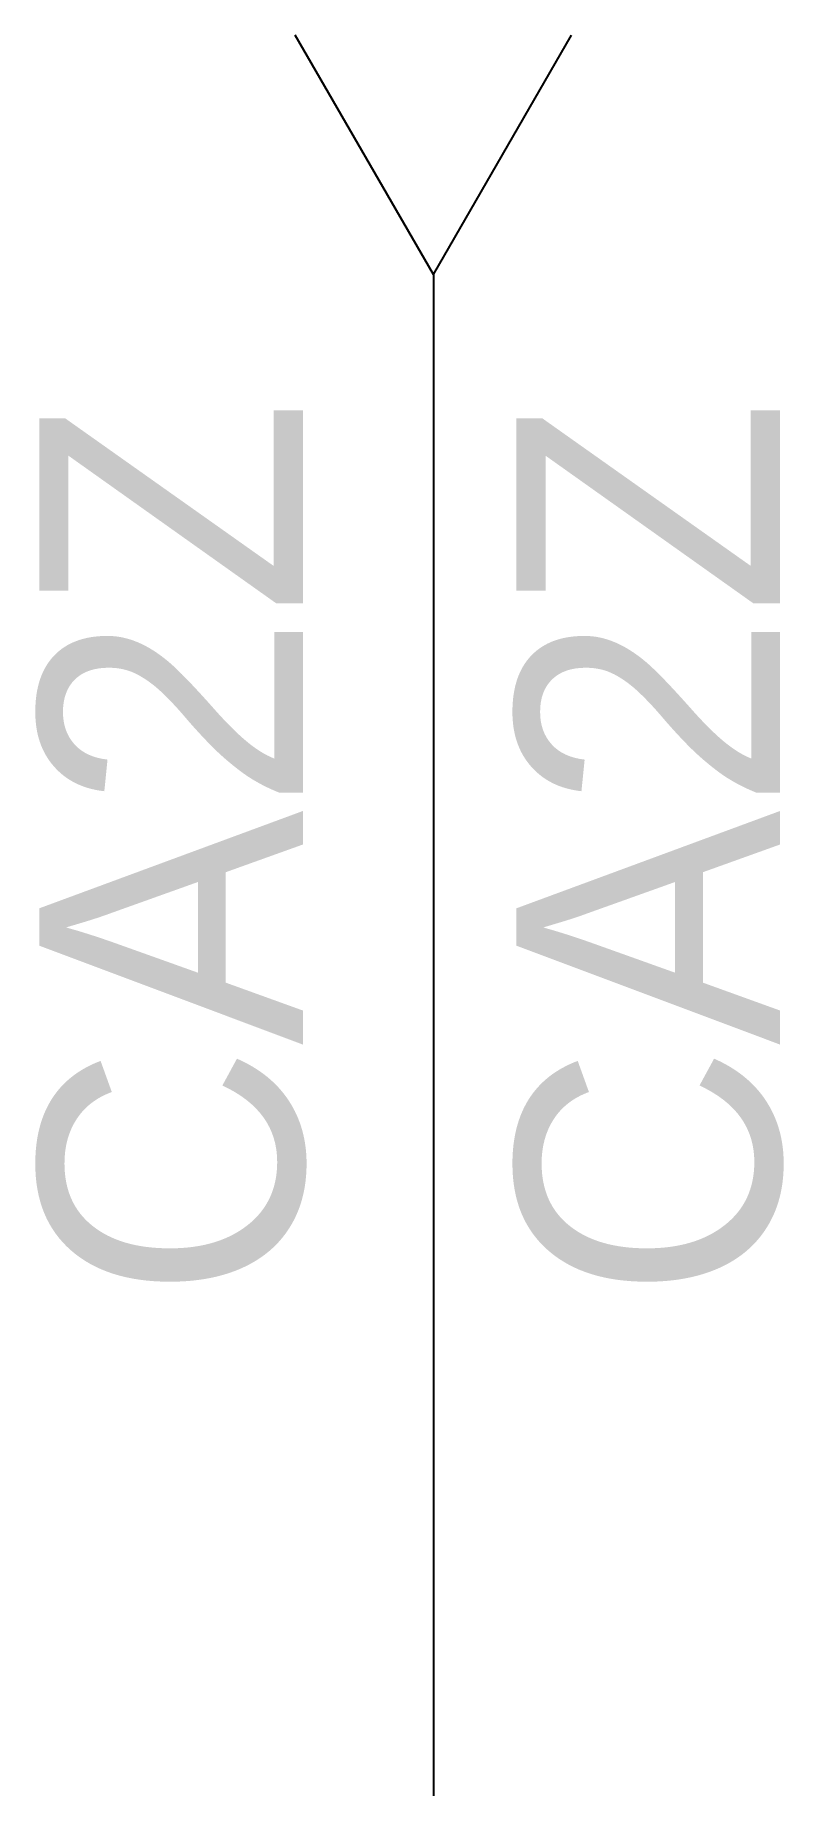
# Model space of a CAD drawing. Extents: x 6825.7 to 6832.4, y 2613.9 to 2629.8.
import ezdxf

# ---------------------------------------------------------------- set-up
doc = ezdxf.new("R2010")
doc.units = 0
doc.header["$LTSCALE"] = 240
doc.layers.add('2C', color=7, linetype='CONTINUOUS')

msp = doc.modelspace()

# ---------------------------------------------------------------- linework, layer by layer
at = {"layer": '2C', "color": 0}
for q in [(6828.023, 2629.846), (6830.521, 2629.846), (6829.272, 2613.929)]:
    msp.add_line((6829.272, 2627.682), q, dxfattribs=at)

# ---------------------------------------------------------------- texts
for p in [(6828.093, 2618.415), (6832.403, 2618.415)]:
    msp.add_text('CA2Z', height=2.3813, rotation=90, dxfattribs=at).set_placement(p)

doc.saveas('drawing.dxf')
